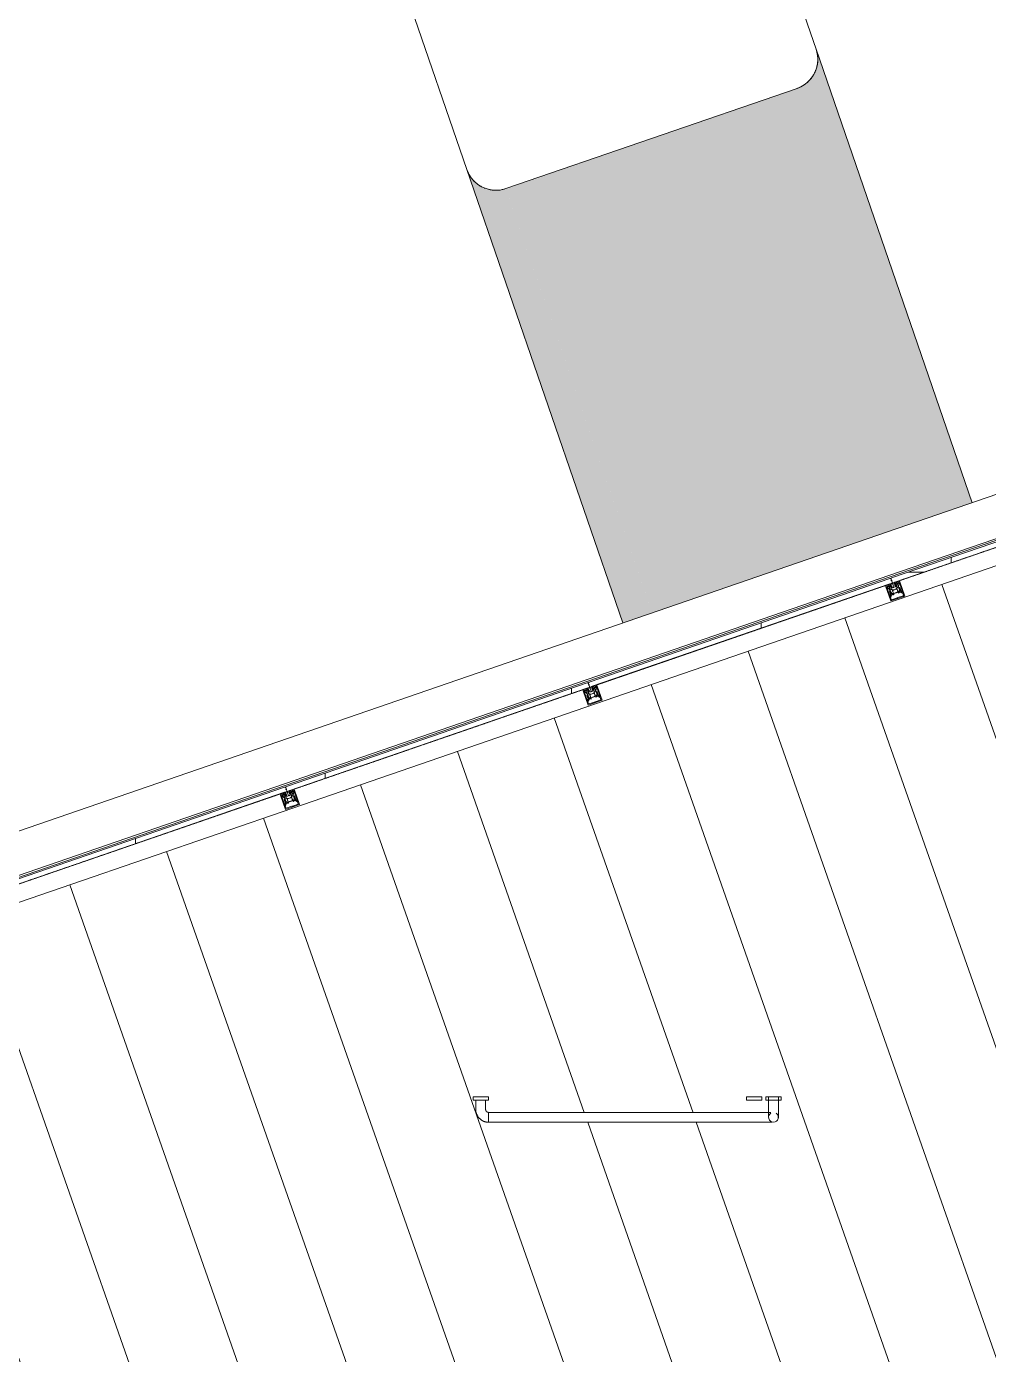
# Model space of a CAD drawing. Header units: millimetres. Extents: x -2479188 to -2300024, y 3874558 to 4053369.
# Drawn here: x -2385178 to -2382052, y 3976978 to 3981292 of the extents above; entities that cross this region are included whole.
import ezdxf

# ---------------------------------------------------------------- set-up
doc = ezdxf.new("R2010")
doc.units = ezdxf.units.MM
doc.linetypes.add('Grid Line', pattern=[21, 12, -3, 3, -3])
doc.linetypes.add('Overhead', pattern=[4, 2.5, -1.5])
for name, color, linetype, lineweight in [('A-DETL-GENF', 92, 'Continuous', 5), ('A-FLOR-OVHD', 1, 'Overhead', 13), ('A-GENM', 13, 'Continuous', 5), ('A-GLAZ-CWMG', 51, 'Continuous', 5), ('A-ROOF-PATT', 132, 'Continuous', 5), ('Q-SPCQ', 91, 'Continuous', 5), ('S-BEAM', 12, 'Continuous', 5), ('S-GRID', 1, 'Continuous', 5)]:
    doc.layers.add(name, color=color, linetype=linetype, lineweight=lineweight)

# ---------------------------------------------------------------- blocks, each defined once
blk = doc.blocks.new('Mechanical - Condensers - Mechanical - Condensers-1249279-GA - Part A 6m')
at = {"layer": 'A-GENM'}
for points in [[(-2382199.7, 3979712.4), (-2382105.2, 3979744.9), (-2382611.3, 3981212.6), (-2382606.9, 3981187.1), (-2382614, 3981150.4), (-2382617, 3981141.5), (-2382631.4, 3981119.7), (-2382651, 3981102.4), (-2382674.3, 3981090.8), (-2382237.6, 3979822.4)], [(-2383145.2, 3979386.8), (-2382199.7, 3979712.4), (-2382674.3, 3981090.8), (-2383619.5, 3980764.1), (-2383161.7, 3979434.8)], [(-2383239.8, 3979354.2), (-2383145.2, 3979386.8), (-2383619.9, 3980765.2), (-2383650.7, 3980759.8), (-2383687.3, 3980766.9), (-2383696.2, 3980769.9), (-2383718, 3980784.3), (-2383735.3, 3980803.8), (-2383747, 3980827.2), (-2383267.5, 3979434.8)]]:
    blk.add_hatch(color=256, dxfattribs=at).paths.add_polyline_path(points)
at = {"layer": 'A-GENM', "lineweight": 13}
for p, q in [((-2382612.3, 3981217.9), (-2382937.9, 3982163.4)), ((-2384072.5, 3981772.7), (-2383747, 3980827.2)), ((-2383619.9, 3980765.2), (-2382674.3, 3981090.8))]:
    blk.add_line(p, q, dxfattribs=at)
at = {"layer": 'A-GENM'}
for p, q in [((-2382105.2, 3979744.9), (-2382612.3, 3981217.9)), ((-2383747, 3980827.2), (-2383239.8, 3979354.2))]:
    blk.add_line(p, q, dxfattribs=at)
at = {"layer": 'A-GENM', "lineweight": 13}
for centre, start, end in [((-2382706.9, 3981185.3), 289, 19), ((-2383652.4, 3980859.8), 199, 289)]:
    blk.add_arc(centre, 100, start, end, dxfattribs=at)
at = {"layer": 'A-GENM'}
for points, knots in [([(-2382607, 3981189.4), (-2382607, 3981190.4), (-2382607.3, 3981195.7), (-2382608.6, 3981205.3), (-2382610.9, 3981213.8), (-2382612.3, 3981217.9)], [0.8146445, 0.8146445, 0.8146445, 0.8146445, 0.8333333, 0.9166667, 1, 1, 1, 1]), ([(-2382610.1, 3981160.4), (-2382609.6, 3981162.3), (-2382608.6, 3981166.4), (-2382607.6, 3981172.7), (-2382607.2, 3981177.3), (-2382607, 3981179.8), (-2382607, 3981180.1)], [0.6283354, 0.6283354, 0.6283354, 0.6283354, 0.6666667, 0.7083333, 0.75, 0.7556979, 0.7556979, 0.7556979, 0.7556979]), ([(-2382621.6, 3981133.2), (-2382621, 3981134), (-2382619.4, 3981136.7), (-2382616.9, 3981141.5), (-2382614.8, 3981146.3), (-2382613.6, 3981149.3), (-2382613.3, 3981150.2)], [0.4397801, 0.4397801, 0.4397801, 0.4397801, 0.4583333, 0.5, 0.5416667, 0.5602199, 0.5602199, 0.5602199, 0.5602199]), ([(-2382641.3, 3981109.8), (-2382641.1, 3981110), (-2382637.6, 3981113.1), (-2382632.9, 3981117.9), (-2382628.8, 3981122.8), (-2382627.6, 3981124.4)], [0.2443021, 0.2443021, 0.2443021, 0.2443021, 0.25, 0.3333333, 0.3716646, 0.3716646, 0.3716646, 0.3716646]), ([(-2383727.9, 3980794.2), (-2383727.7, 3980793.9), (-2383726.1, 3980792.1), (-2383722.9, 3980788.7), (-2383718.2, 3980784.4), (-2383714.9, 3980781.7), (-2383713.4, 3980780.5)], [0.2443021, 0.2443021, 0.2443021, 0.2443021, 0.25, 0.2916667, 0.3333333, 0.3716646, 0.3716646, 0.3716646, 0.3716646]), ([(-2383704.5, 3980774.4), (-2383703.7, 3980773.9), (-2383701, 3980772.3), (-2383696.3, 3980769.8), (-2383691.4, 3980767.6), (-2383688.5, 3980766.5), (-2383687.6, 3980766.1)], [0.4397801, 0.4397801, 0.4397801, 0.4397801, 0.4583333, 0.5, 0.5416667, 0.5602199, 0.5602199, 0.5602199, 0.5602199]), ([(-2383677.4, 3980762.9), (-2383675.4, 3980762.4), (-2383669.2, 3980761), (-2383662.6, 3980760.2), (-2383657.9, 3980759.9), (-2383657.6, 3980759.9)], [0.6283354, 0.6283354, 0.6283354, 0.6283354, 0.6666667, 0.75, 0.7556979, 0.7556979, 0.7556979, 0.7556979]), ([(-2383648.4, 3980759.8), (-2383647.4, 3980759.9), (-2383637.7, 3980760.4), (-2383628.1, 3980762.4), (-2383619.9, 3980765.2)], [0.8146445, 0.8146445, 0.8146445, 0.8146445, 0.8333333, 1, 1, 1, 1])]:
    blk.add_open_spline(points, degree=3, knots=knots, dxfattribs=at)
for points in [[(-2382674.3, 3981090.8), (-2382666.1, 3981093.6), (-2382658.2, 3981097.5), (-2382651, 3981102.4)], [(-2383747, 3980827.2), (-2383745.5, 3980823.1), (-2383742.2, 3980815), (-2383737.8, 3980807.5), (-2383735.3, 3980803.8)]]:
    blk.add_open_spline(points, degree=3, dxfattribs=at)
blk = doc.blocks.new('MulticellPanel_Polycarbonate_Danpal_1040w - Opal-V52-GA - Part A 6m')
at = {"layer": 'A-GENM'}
h = blk.add_hatch(dxfattribs=at)
h.set_pattern_fill('FP_51', color=256, style=0, pattern_type=2)
h.set_pattern_definition([(250.995, (-956033.64, 4538387.35), (756.39213, -260.52053), []), (340.995, (-956033.64, 4538387.35), (260.52053, 756.39213), [])])
h.paths.add_polyline_path([(515, 6.4), (513, 1.3), (518.8, 3.2)])
h.paths.add_polyline_path([(520, 13.5), (515, 10.9), (515, 6.4), (520, 4.4)])
h.paths.add_polyline_path([(520, 2.1), (513, 1.3), (520, -7)])
h.paths.add_polyline_path([(511.1, 0), (-511.1, 0), (-518.8, -8.2), (-517, -16), (517, -16), (518.8, -8.2)])
h.paths.add_polyline_path([(-515, 6.4), (-518.8, 3.2), (-513, 1.3)])
h.paths.add_polyline_path([(-520, 13.5), (-520, 4.4), (-515, 6.4), (-515, 10.9)])
h.paths.add_polyline_path([(-513, 1.3), (-520, 2.1), (-520, -7)])
for p, q in [((-520, 13.5), (-520, 4.4)), ((-520, 2.1), (-520, -7)), ((-515.7, 15), (-518.5, 15)), ((-512.5, 6), (-515, 10.9)), ((-515, 10.9), (-512.5, 10.5)), ((-513, 1.3), (-515, 6.4)), ((-515, 6.4), (-512.5, 6)), ((-512.5, 10.5), (-514.4, 14.2)), ((511.1, 0), (-511.1, 0)), ((514.4, 14.2), (512.5, 10.5)), ((512.5, 10.5), (515, 10.9)), ((515, 10.9), (512.5, 6)), ((512.5, 6), (515, 6.4)), ((515, 6.4), (513, 1.3)), ((518.5, 15), (515.7, 15)), ((520, 4.4), (520, 13.5)), ((520, -7), (520, 2.1)), ((-520, -9.4), (-520, -13)), ((-517, -16), (517, -16)), ((520, -13), (520, -9.4))]:
    blk.add_line(p, q, dxfattribs=at)
for centre, radius, start, end in [((-518.5, 13.5), 1.5, 90, 180), ((-520, 3.2), 1.2, 270.0002, 89.9998), ((-515.7, 13.5), 1.5, 26.8391, 90), ((-511.1, 2), 2, 201.2136, 270), ((511.1, 2), 2, 270, 338.7864), ((515.7, 13.5), 1.5, 90, 153.1609), ((518.5, 13.5), 1.5, 360, 90), ((520, 3.2), 1.2, 90.0002, 269.9998), ((-520, -8.2), 1.2, 270.0002, 89.9998), ((-517, -13), 3, 180, 270), ((517, -13), 3, 270, 360), ((520, -8.2), 1.2, 90.0002, 269.9998)]:
    blk.add_arc(centre, radius, start, end, dxfattribs=at)
blk = doc.blocks.new('MulticellPanel_Polycarbonate_Danpal_1040w - Opal-V53-GA - Part A 6m')
at = {"layer": 'A-GENM'}
h = blk.add_hatch(dxfattribs=at)
h.set_pattern_fill('FP_52', color=256, style=0, pattern_type=2)
h.set_pattern_definition([(250.995, (-957073.64, 4538387.35), (756.39213, -260.52053), []), (340.995, (-957073.64, 4538387.35), (260.52053, 756.39213), [])])
h.paths.add_polyline_path([(515, 6.4), (513, 1.3), (518.8, 3.2)])
h.paths.add_polyline_path([(520, 13.5), (515, 10.9), (515, 6.4), (520, 4.4)])
h.paths.add_polyline_path([(520, 2.1), (513, 1.3), (520, -7)])
h.paths.add_polyline_path([(511.1, 0), (-511.1, 0), (-518.8, -8.2), (-517, -16), (517, -16), (518.8, -8.2)])
h.paths.add_polyline_path([(-515, 6.4), (-518.8, 3.2), (-513, 1.3)])
h.paths.add_polyline_path([(-520, 13.5), (-520, 4.4), (-515, 6.4), (-515, 10.9)])
h.paths.add_polyline_path([(-513, 1.3), (-520, 2.1), (-520, -7)])
for p, q in [((-520, 13.5), (-520, 4.4)), ((-520, 2.1), (-520, -7)), ((-515.7, 15), (-518.5, 15)), ((-512.5, 6), (-515, 10.9)), ((-515, 10.9), (-512.5, 10.5)), ((-513, 1.3), (-515, 6.4)), ((-515, 6.4), (-512.5, 6)), ((-512.5, 10.5), (-514.4, 14.2)), ((511.1, 0), (-511.1, 0)), ((514.4, 14.2), (512.5, 10.5)), ((512.5, 10.5), (515, 10.9)), ((515, 10.9), (512.5, 6)), ((512.5, 6), (515, 6.4)), ((515, 6.4), (513, 1.3)), ((518.5, 15), (515.7, 15)), ((520, 4.4), (520, 13.5)), ((520, -7), (520, 2.1)), ((-520, -9.4), (-520, -13)), ((-517, -16), (517, -16)), ((520, -13), (520, -9.4))]:
    blk.add_line(p, q, dxfattribs=at)
for centre, radius, start, end in [((-518.5, 13.5), 1.5, 90, 180), ((-520, 3.2), 1.2, 270.0002, 89.9998), ((-515.7, 13.5), 1.5, 26.8391, 90), ((-511.1, 2), 2, 201.2136, 270), ((511.1, 2), 2, 270, 338.7864), ((515.7, 13.5), 1.5, 90, 153.1609), ((518.5, 13.5), 1.5, 360, 90), ((520, 3.2), 1.2, 90.0002, 269.9998), ((-520, -8.2), 1.2, 270.0002, 89.9998), ((-517, -13), 3, 180, 270), ((517, -13), 3, 270, 360), ((520, -8.2), 1.2, 90.0002, 269.9998)]:
    blk.add_arc(centre, radius, start, end, dxfattribs=at)
blk = doc.blocks.new('MulticellPanel_Polycarbonate_Danpal_1040w - Premium Purple-V54-GA - Part A 6m')
at = {"layer": 'A-GENM'}
h = blk.add_hatch(dxfattribs=at)
h.set_pattern_fill('FP_53', color=256, style=0, pattern_type=2)
h.set_pattern_definition([(250.995, (-958113.64, 4538387.35), (756.39213, -260.52053), []), (340.995, (-958113.64, 4538387.35), (260.52053, 756.39213), [])])
h.paths.add_polyline_path([(515, 6.4), (513, 1.3), (518.8, 3.2)])
h.paths.add_polyline_path([(520, 13.5), (515, 10.9), (515, 6.4), (520, 4.4)])
h.paths.add_polyline_path([(520, 2.1), (513, 1.3), (520, -7)])
h.paths.add_polyline_path([(511.1, 0), (-511.1, 0), (-518.8, -8.2), (-517, -16), (517, -16), (518.8, -8.2)])
h.paths.add_polyline_path([(-515, 6.4), (-518.8, 3.2), (-513, 1.3)])
h.paths.add_polyline_path([(-520, 13.5), (-520, 4.4), (-515, 6.4), (-515, 10.9)])
h.paths.add_polyline_path([(-513, 1.3), (-520, 2.1), (-520, -7)])
for p, q in [((-520, 13.5), (-520, 4.4)), ((-520, 2.1), (-520, -7)), ((-515.7, 15), (-518.5, 15)), ((-512.5, 6), (-515, 10.9)), ((-515, 10.9), (-512.5, 10.5)), ((-513, 1.3), (-515, 6.4)), ((-515, 6.4), (-512.5, 6)), ((-512.5, 10.5), (-514.4, 14.2)), ((511.1, 0), (-511.1, 0)), ((514.4, 14.2), (512.5, 10.5)), ((512.5, 10.5), (515, 10.9)), ((515, 10.9), (512.5, 6)), ((512.5, 6), (515, 6.4)), ((515, 6.4), (513, 1.3)), ((518.5, 15), (515.7, 15)), ((520, 4.4), (520, 13.5)), ((520, -7), (520, 2.1)), ((-520, -9.4), (-520, -13)), ((-517, -16), (517, -16)), ((520, -13), (520, -9.4))]:
    blk.add_line(p, q, dxfattribs=at)
for centre, radius, start, end in [((-518.5, 13.5), 1.5, 90, 180), ((-520, 3.2), 1.2, 270.0002, 89.9998), ((-515.7, 13.5), 1.5, 26.8391, 90), ((-511.1, 2), 2, 201.2136, 270), ((511.1, 2), 2, 270, 338.7864), ((515.7, 13.5), 1.5, 90, 153.1609), ((518.5, 13.5), 1.5, 360, 90), ((520, 3.2), 1.2, 90.0002, 269.9998), ((-520, -8.2), 1.2, 270.0002, 89.9998), ((-517, -13), 3, 180, 270), ((517, -13), 3, 270, 360), ((520, -8.2), 1.2, 90.0002, 269.9998)]:
    blk.add_arc(centre, radius, start, end, dxfattribs=at)
blk = doc.blocks.new('MulticellPanel_Polycarbonate_Danpal_1040w - Premium Purple-V55-GA - Part A 6m')
at = {"layer": 'A-GENM'}
h = blk.add_hatch(dxfattribs=at)
h.set_pattern_fill('FP_54', color=256, style=0, pattern_type=2)
h.set_pattern_definition([(250.995, (-959153.64, 4538387.35), (756.39213, -260.52053), []), (340.995, (-959153.64, 4538387.35), (260.52053, 756.39213), [])])
h.paths.add_polyline_path([(515, 6.4), (513, 1.3), (518.8, 3.2)])
h.paths.add_polyline_path([(520, 13.5), (515, 10.9), (515, 6.4), (520, 4.4)])
h.paths.add_polyline_path([(520, 2.1), (513, 1.3), (520, -7)])
h.paths.add_polyline_path([(511.1, 0), (-511.1, 0), (-518.8, -8.2), (-517, -16), (517, -16), (518.8, -8.2)])
h.paths.add_polyline_path([(-515, 6.4), (-518.8, 3.2), (-513, 1.3)])
h.paths.add_polyline_path([(-520, 13.5), (-520, 4.4), (-515, 6.4), (-515, 10.9)])
h.paths.add_polyline_path([(-513, 1.3), (-520, 2.1), (-520, -7)])
for p, q in [((-520, 13.5), (-520, 4.4)), ((-520, 2.1), (-520, -7)), ((-515.7, 15), (-518.5, 15)), ((-512.5, 6), (-515, 10.9)), ((-515, 10.9), (-512.5, 10.5)), ((-513, 1.3), (-515, 6.4)), ((-515, 6.4), (-512.5, 6)), ((-512.5, 10.5), (-514.4, 14.2)), ((511.1, 0), (-511.1, 0)), ((514.4, 14.2), (512.5, 10.5)), ((512.5, 10.5), (515, 10.9)), ((515, 10.9), (512.5, 6)), ((512.5, 6), (515, 6.4)), ((515, 6.4), (513, 1.3)), ((518.5, 15), (515.7, 15)), ((520, 4.4), (520, 13.5)), ((520, -7), (520, 2.1)), ((-520, -9.4), (-520, -13)), ((-517, -16), (517, -16)), ((520, -13), (520, -9.4))]:
    blk.add_line(p, q, dxfattribs=at)
for centre, radius, start, end in [((-518.5, 13.5), 1.5, 90, 180), ((-520, 3.2), 1.2, 270.0002, 89.9998), ((-515.7, 13.5), 1.5, 26.8391, 90), ((-511.1, 2), 2, 201.2136, 270), ((511.1, 2), 2, 270, 338.7864), ((515.7, 13.5), 1.5, 90, 153.1609), ((518.5, 13.5), 1.5, 360, 90), ((520, 3.2), 1.2, 90.0002, 269.9998), ((-520, -8.2), 1.2, 270.0002, 89.9998), ((-517, -13), 3, 180, 270), ((517, -13), 3, 270, 360), ((520, -8.2), 1.2, 90.0002, 269.9998)]:
    blk.add_arc(centre, radius, start, end, dxfattribs=at)
blk = doc.blocks.new('Rectangular Mullion - Frame_Framed Facade_Danpal_DPANMF BT1-V16-GA - Part A 6m')
at = {"layer": 'A-GLAZ-CWMG'}
for p, q in [((-2345007.3, 3992379.1), (-2344024, 3992717.8)), ((-2345005.4, 3992373.5), (-2344022.1, 3992712.2)), ((-2344992.6, 3992355.7), (-2344021.3, 3992690.3)), ((-2344980.2, 3992300.2), (-2343996.9, 3992638.9))]:
    blk.add_line(p, q, dxfattribs=at)
blk = doc.blocks.new('Rectangular Mullion - DPAEC50-V17-GA - Part A 6m')
at = {"layer": 'A-DETL-GENF'}
for p, q in [((24.3, 53.5), (-24.3, 53.5)), ((-24.3, 53.5), (-24.3, 4.5)), ((-21.3, 42.6), (-21.3, 49.5)), ((-20.1, 50.7), (-1.2, 50.7)), ((-1.2, 50.7), (0, 51.9)), ((0, 51.9), (1.2, 50.7)), ((1.2, 50.7), (20.1, 50.7)), ((21.3, 49.5), (21.3, 42.6)), ((24.3, 4.5), (24.3, 53.5)), ((-23.3, 3.5), (-18.2, 3.5)), ((-21.8, 7.3), (-21.8, 34.3)), ((-20.8, 35.3), (-18.1, 35.3)), ((-16.8, 6.7), (-20.7, 6.3)), ((-15, 18), (-20.3, 8.8)), ((-20.3, 8.8), (-20.3, 7.3)), ((-20.3, 7.3), (-14.1, 7.3)), ((-20.1, 41), (-19.6, 42.6)), ((-19.7, 8.7), (-14.9, 16.9)), ((-19.7, 7.9), (-19.7, 8.7)), ((-14.2, 7.9), (-19.7, 7.9)), ((-17, 40), (-18.6, 39.5)), ((-18.1, 35.3), (-17.6, 21.6)), ((-9.6, 36.9), (-17.6, 36.9)), ((-16.3, 22.3), (-16.8, 35.3)), ((-16.8, 35.3), (-9, 35.3)), ((-9.3, 19.8), (-14.2, 19.8)), ((-14.2, 19.2), (-9.6, 19.2)), ((-8.9, 9.2), (-13.4, 8.1)), ((-13.3, 7.4), (-7.3, 8.9)), ((-8.5, 1.7), (-12.4, 1.4)), ((-12.2, 0.8), (-8.6, 1.1)), ((-7.3, 8.9), (-9.2, 4.5)), ((-8, 37.5), (-9.1, 37.5)), ((9.1, 34.3), (-9.1, 34.3)), ((-9.1, 33.5), (-7.9, 33.5)), ((-8.7, 4), (-6.9, 4.4)), ((-6.9, 4.4), (-8.5, 1.7)), ((-8.3, 4.8), (-6.1, 9.9)), ((-6.1, 9.9), (-8.3, 9.4)), ((-5.8, 5.4), (-8.3, 4.8)), ((-8, 36.3), (-8, 37.5)), ((-7.9, 33.5), (-7.9, 21.5)), ((-7.8, 1.7), (-5.8, 5.4)), ((-7.3, 22), (-7.3, 33.5)), ((-7.3, 33.5), (7.3, 33.5)), ((3.5, 23.2), (-3.5, 23.2)), ((-3.5, 22.6), (3.5, 22.6)), ((8.3, 4.8), (5.8, 5.4)), ((5.8, 5.4), (7.8, 1.7)), ((8.3, 9.4), (6.1, 9.9)), ((6.1, 9.9), (8.3, 4.8)), ((8.5, 1.7), (6.9, 4.4)), ((6.9, 4.4), (8.7, 4)), ((7.3, 33.5), (7.3, 22)), ((9.2, 4.5), (7.3, 8.9)), ((7.3, 8.9), (13.3, 7.4)), ((7.9, 21.5), (7.9, 33.5)), ((7.9, 33.5), (9.1, 33.5)), ((9.1, 37.5), (8, 37.5)), ((8, 37.5), (8, 36.3)), ((12.4, 1.4), (8.5, 1.7)), ((8.6, 1.1), (12.2, 0.8)), ((13.4, 8.1), (8.9, 9.2)), ((9, 35.3), (16.8, 35.3)), ((14.2, 19.8), (9.3, 19.8)), ((17.6, 36.9), (9.6, 36.9)), ((9.6, 19.2), (14.2, 19.2)), ((14.1, 7.3), (20.3, 7.3)), ((19.7, 7.9), (14.2, 7.9)), ((14.9, 16.9), (19.7, 8.7)), ((20.3, 8.8), (15, 18)), ((16.8, 35.3), (16.3, 22.3)), ((20.7, 6.3), (16.8, 6.7)), ((18.6, 39.5), (17, 40)), ((17.6, 21.6), (18.1, 35.3)), ((18.1, 35.3), (20.8, 35.3)), ((18.2, 3.5), (23.3, 3.5)), ((19.6, 42.6), (20.1, 41)), ((19.7, 8.7), (19.7, 7.9)), ((20.3, 7.3), (20.3, 8.8)), ((21.8, 34.3), (21.8, 7.3))]:
    blk.add_line(p, q, dxfattribs=at)
for centre, radius, start, end in [((-20.1, 49.5), 1.2, 90, 180), ((20.1, 49.5), 1.2, 360, 90), ((-23.3, 4.5), 1, 180, 270), ((-20.6, 39), 2.1, 75, 15), ((-20.8, 34.3), 1, 90, 180), ((-20.8, 7.3), 1, 180, 275), ((-20.6, 39), 3.7, 75, 100.9055), ((-20.6, 39), 3.7, 325.4192, 15), ((-9.1, 28.3), 6, 90, 178.5709), ((137.1, 24.7), 152.2, 178.5709, 182.4896), ((137.1, 24.7), 152.2, 182.9076, 186.319), ((-9.1, 28.3), 5.2, 90, 178.5709), ((137.1, 24.7), 151.4, 178.5709, 181.8369), ((137.1, 24.7), 151.4, 182.064, 186.2791), ((137.1, 25.2), 152.2, 186.7358, 188.8939), ((137.1, 25.2), 151.4, 186.7315, 189.0318), ((-12.3, 1.8), 0.975, 188.8939, 275.24), ((-3.5, 16.6), 6.58, 156.7371, 181.8449), ((16.4, 17.2), 26.5, 181.8449, 197.5886), ((-9.8, 37.6), 0.706, 289.0493, 354.5477), ((-3.5, 16.6), 5.98, 90, 181.8449), ((16.4, 17.2), 25.9, 181.8449, 197.6717), ((-3.5, 16.6), 6.58, 131.8412, 150.9148), ((-8.8, 4.4), 0.4, 157.1611, 284), ((-9, 36.3), 1, 270, 360), ((-8.7, 2.1), 0.963, 275.24, 334.4387), ((-3.5, 16.6), 6.58, 90, 125.1634), ((3.5, 16.6), 6.58, 54.8366, 90), ((3.5, 16.6), 5.98, 358.1551, 90), ((8.7, 2.1), 0.963, 205.5613, 264.76), ((3.5, 16.6), 6.58, 29.0852, 48.1588), ((9, 36.3), 1, 180, 270), ((-16.4, 17.2), 25.9, 342.3283, 358.1551), ((8.8, 4.4), 0.4, 256, 22.8389), ((-16.4, 17.2), 26.5, 342.4114, 358.1551), ((9.8, 37.6), 0.706, 185.4523, 250.9507), ((9.1, 28.3), 6, 1.4287, 89.9792), ((9.1, 28.3), 5.2, 1.4291, 90), ((3.5, 16.6), 6.58, 358.1551, 23.2629), ((12.3, 1.8), 0.975, 264.76, 351.1061), ((-137.1, 25.2), 151.4, 350.9682, 353.2685), ((-137.1, 25.2), 152.2, 351.1061, 353.2642), ((-137.1, 24.7), 151.4, 353.7209, 357.936), ((-137.1, 24.7), 151.4, 358.1631, 1.4291), ((-137.1, 24.7), 152.2, 353.681, 357.0924), ((-137.1, 24.7), 152.2, 357.5109, 1.4287), ((20.6, 39), 3.7, 165, 214.5808), ((20.6, 39), 2.1, 165, 105), ((20.6, 39), 3.7, 79.0945, 105), ((20.8, 7.3), 1, 265, 360), ((20.8, 34.3), 1, 360, 90), ((23.3, 4.5), 1, 270, 360)]:
    blk.add_arc(centre, radius, start, end, dxfattribs=at)
for points, knots in [([(-18.2, 3.5), (-18.1, 3.5), (-17.9, 3.5), (-17.6, 3.7), (-17.5, 3.8), (-17.3, 4), (-17.2, 4.2), (-17, 4.4), (-16.9, 4.6), (-16.8, 4.8), (-16.7, 5.1), (-16.6, 5.4), (-16.5, 5.6), (-16.5, 5.8), (-16.5, 6), (-16.5, 6.2), (-16.5, 6.4), (-16.5, 6.6), (-16.6, 6.7), (-16.8, 6.7), (-16.8, 6.7)], [0, 0, 0, 0, 0.083333, 0.166667, 0.208333, 0.25, 0.333333, 0.375, 0.416667, 0.458333, 0.5, 0.583333, 0.666667, 0.729167, 0.791667, 0.84375, 0.885417, 0.927083, 0.96875, 1, 1, 1, 1]), ([(-17.6, 21.6), (-17.6, 21.5), (-17.6, 21.4), (-17.4, 21.3), (-17.1, 21.3), (-16.8, 21.5), (-16.6, 21.7), (-16.4, 21.9), (-16.4, 22.1), (-16.4, 22.3), (-16.3, 22.3)], [0, 0, 0, 0, 0.125, 0.25, 0.5, 0.625, 0.75, 0.875, 0.9375, 1, 1, 1, 1]), ([(16.3, 22.3), (16.4, 22.3), (16.4, 22.1), (16.4, 22), (16.5, 21.8), (16.7, 21.5), (17.1, 21.2), (17.6, 21.3), (17.6, 21.6)], [0, 0, 0, 0, 0.0625, 0.125, 0.1875, 0.3125, 0.4375, 1, 1, 1, 1]), ([(16.8, 6.7), (16.8, 6.7), (16.6, 6.7), (16.5, 6.6), (16.5, 6.4), (16.5, 6.2), (16.5, 6), (16.5, 5.8), (16.5, 5.6), (16.6, 5.3), (16.9, 4.6), (17.5, 3.7), (17.8, 3.5), (18.2, 3.5)], [0, 0, 0, 0, 0.03125, 0.072917, 0.114583, 0.15625, 0.208333, 0.270833, 0.333333, 0.416667, 0.583333, 0.75, 1, 1, 1, 1])]:
    blk.add_open_spline(points, degree=3, knots=knots, dxfattribs=at)
blk = doc.blocks.new('Rectangular Mullion - Mullion_FramedFacade_Danpal_DPAEC50-V18-GA - Part A 6m')
at = {"layer": 'A-GLAZ-CWMG'}
for p, q in [((-23.3, -3.5), (-18.2, -3.5)), ((-21.8, -8.8), (-20.3, -8.8)), ((-16.8, -6.7), (-20.7, -6.3)), ((-20.3, -8.8), (-20.3, -7.3)), ((-20.3, -7.3), (-14.1, -7.3)), ((-12.2, -0.8), (-8.6, -1.1)), ((-5.8, -5.4), (-8.3, -4.8)), ((-8.3, -4.8), (-6.1, -9.9)), ((-6.1, -9.9), (-8.3, -9.4)), ((-7.8, -1.7), (-5.8, -5.4)), ((-3.5, -22.6), (3.5, -22.6)), ((5.8, -5.4), (7.8, -1.7)), ((8.3, -4.8), (5.8, -5.4)), ((6.1, -9.9), (8.3, -4.8)), ((8.3, -9.4), (6.1, -9.9)), ((8.6, -1.1), (12.2, -0.8)), ((14.1, -7.3), (20.3, -7.3)), ((20.7, -6.3), (16.8, -6.7)), ((18.2, -3.5), (23.3, -3.5)), ((20.3, -7.3), (20.3, -8.8)), ((20.3, -8.8), (21.8, -8.8))]:
    blk.add_line(p, q, dxfattribs=at)
for centre, radius, start, end in [((-23.3, -4.5), 1, 90, 180), ((-20.8, -7.3), 1, 85, 180), ((137.1, -25.2), 152.2, 171.1061, 173.2642), ((-12.3, -1.8), 0.975, 84.76, 171.1061), ((16.4, -17.2), 25.9, 162.3283, 178.1551), ((-3.5, -16.6), 5.98, 178.1551, 270), ((-8.7, -2.1), 0.963, 25.5613, 84.76), ((3.5, -16.6), 5.98, 270, 1.8449), ((8.7, -2.1), 0.963, 95.24, 154.4387), ((-16.4, -17.2), 25.9, 1.8449, 17.6717), ((12.3, -1.8), 0.975, 8.8939, 95.24), ((-137.1, -25.2), 152.2, 6.7358, 8.8939), ((20.8, -7.3), 1, 47.5, 95), ((23.3, -4.5), 1, 0, 90)]:
    blk.add_arc(centre, radius, start, end, dxfattribs=at)
for points, knots in [([(-18.2, -3.5), (-18.1, -3.5), (-17.9, -3.5), (-17.6, -3.7), (-17.5, -3.8), (-17.3, -4), (-17.2, -4.2), (-17, -4.4), (-16.9, -4.6), (-16.8, -4.8), (-16.7, -5.1), (-16.6, -5.4), (-16.5, -5.6), (-16.5, -5.8), (-16.5, -6), (-16.5, -6.2), (-16.5, -6.4), (-16.5, -6.6), (-16.6, -6.7), (-16.8, -6.7), (-16.8, -6.7)], [0, 0, 0, 0, 0.083333, 0.166667, 0.208333, 0.25, 0.333333, 0.375, 0.416667, 0.458333, 0.5, 0.583333, 0.666667, 0.729167, 0.791667, 0.84375, 0.885417, 0.927083, 0.96875, 1, 1, 1, 1]), ([(16.8, -6.7), (16.8, -6.7), (16.6, -6.7), (16.5, -6.6), (16.5, -6.4), (16.5, -6.2), (16.5, -6), (16.5, -5.8), (16.5, -5.6), (16.6, -5.3), (16.9, -4.6), (17.5, -3.7), (17.8, -3.5), (18.2, -3.5)], [0, 0, 0, 0, 0.03125, 0.072917, 0.114583, 0.15625, 0.208333, 0.270833, 0.333333, 0.416667, 0.583333, 0.75, 1, 1, 1, 1])]:
    blk.add_open_spline(points, degree=3, knots=knots, dxfattribs=at)
blk = doc.blocks.new('A_SPECIALTY_GRABRAIL_PWD 90DEG - PWD-90DEG-DISCONTINUOUS BACKRAIL-1272208-GA - Part A 6m')
at = {"layer": 'Q-SPCQ'}
for p, q in [((-10, 133), (-41, 133)), ((-10, 133), (-41, 133)), ((0, 142), (-10, 142)), ((-10, 142), (-10, 92)), ((-10, 142), (-10, 141.1)), ((0, 141.1), (0, 142)), ((0, 92), (0, 142)), ((-82, 92), (-82, -759)), ((-82, 92), (-50, 92)), ((-50, 92), (-82, 92)), ((-82, 92), (-50, 92)), ((-50, -759), (-50, 92)), ((-41, 101), (-10, 101)), ((-41, 101), (-10, 101)), ((-10, 92.9), (-10, 92)), ((-10, 92), (0, 92)), ((0, 92), (0, 92.9)), ((0, -746), (-10, -746)), ((-10, -746), (-10, -796)), ((-10, -746), (-10, -746.9)), ((0, -746.9), (0, -746)), ((0, -796), (0, -746)), ((0, -818), (-41, -818)), ((-10, -795.1), (-10, -796)), ((-10, -796), (0, -796)), ((0, -809), (-10, -809)), ((-10, -809), (-10, -859)), ((-10, -809), (-10, -809.9)), ((0, -796), (0, -795.1)), ((0, -809.9), (0, -809)), ((0, -859), (0, -809)), ((-41, -850), (0, -850)), ((-10, -858.1), (-10, -859)), ((-10, -859), (0, -859)), ((0, -859), (0, -858.1))]:
    blk.add_line(p, q, dxfattribs=at)
at = {"layer": 'Q-SPCQ', "flags": 128}
for points in [[(-41, 133), (-42.6, 133), (-44.3, 132.9), (-45.9, 132.7), (-47.5, 132.5), (-49.1, 132.2), (-50.7, 131.8), (-52.3, 131.4), (-53.9, 130.9), (-55.4, 130.4), (-57, 129.8), (-58.5, 129.1), (-59.9, 128.4), (-61.4, 127.6), (-62.8, 126.7), (-64.2, 125.8), (-65.5, 124.9), (-66.8, 123.9), (-68, 122.8), (-69.2, 121.7), (-70.4, 120.6), (-71.5, 119.4), (-72.6, 118.1), (-73.6, 116.8), (-74.6, 115.5), (-75.5, 114.2), (-76.4, 112.8), (-77.2, 111.3), (-77.9, 109.9), (-78.6, 108.4), (-79.2, 106.9), (-79.8, 105.3), (-80.3, 103.8), (-80.7, 102.2), (-81.1, 100.6), (-81.4, 99), (-81.6, 97.3), (-81.8, 95.7), (-81.9, 94.1), (-82, 92.4), (-82, 92)], [(-41, 133), (-42.6, 133), (-44.3, 132.9), (-45.9, 132.7), (-47.5, 132.5), (-49.1, 132.2), (-50.7, 131.8), (-52.3, 131.4), (-53.9, 130.9), (-55.4, 130.4), (-57, 129.8), (-58.5, 129.1), (-59.9, 128.4), (-61.4, 127.6), (-62.8, 126.7), (-64.2, 125.8), (-65.5, 124.9), (-66.8, 123.9), (-68, 122.8), (-69.2, 121.7), (-70.4, 120.6), (-71.5, 119.4), (-72.6, 118.1), (-73.6, 116.8), (-74.6, 115.5), (-75.5, 114.2), (-76.4, 112.8), (-77.2, 111.3), (-77.9, 109.9), (-78.6, 108.4), (-79.2, 106.9), (-79.8, 105.3), (-80.3, 103.8), (-80.7, 102.2), (-81.1, 100.6), (-81.4, 99), (-81.6, 97.3), (-81.8, 95.7), (-81.9, 94.1), (-82, 92.4), (-82, 92)], [(-50, 92), (-50, 92.4), (-50, 92.7), (-49.9, 93.1), (-49.9, 93.4), (-49.8, 93.8), (-49.7, 94.1), (-49.6, 94.5), (-49.5, 94.8), (-49.4, 95.2), (-49.3, 95.5), (-49.1, 95.8), (-49, 96.2), (-48.8, 96.5), (-48.6, 96.8), (-48.4, 97.1), (-48.2, 97.4), (-48, 97.7), (-47.8, 97.9), (-47.5, 98.2), (-47.3, 98.5), (-47, 98.7), (-46.7, 98.9), (-46.5, 99.2), (-46.2, 99.4), (-45.9, 99.6), (-45.6, 99.8), (-45.2, 99.9), (-44.9, 100.1), (-44.6, 100.3), (-44.3, 100.4), (-43.9, 100.5), (-43.6, 100.6), (-43.2, 100.7), (-42.9, 100.8), (-42.5, 100.9), (-42.2, 100.9), (-41.8, 101), (-41.5, 101), (-41.1, 101), (-41, 101)], [(-50, 92), (-50, 92.4), (-50, 92.7), (-49.9, 93.1), (-49.9, 93.4), (-49.8, 93.8), (-49.7, 94.1), (-49.6, 94.5), (-49.5, 94.8), (-49.4, 95.2), (-49.3, 95.5), (-49.1, 95.8), (-49, 96.2), (-48.8, 96.5), (-48.6, 96.8), (-48.4, 97.1), (-48.2, 97.4), (-48, 97.7), (-47.8, 97.9), (-47.5, 98.2), (-47.3, 98.5), (-47, 98.7), (-46.7, 98.9), (-46.5, 99.2), (-46.2, 99.4), (-45.9, 99.6), (-45.6, 99.8), (-45.2, 99.9), (-44.9, 100.1), (-44.6, 100.3), (-44.3, 100.4), (-43.9, 100.5), (-43.6, 100.6), (-43.2, 100.7), (-42.9, 100.8), (-42.5, 100.9), (-42.2, 100.9), (-41.8, 101), (-41.5, 101), (-41.1, 101), (-41, 101)], [(-82, -830.2), (-82, -829.2), (-82, -828.1), (-82, -826.9), (-82, -825.5), (-82, -824.1), (-82, -822.5), (-82, -820.9), (-82, -819.2), (-82, -817.3), (-82, -815.4), (-82, -813.4), (-82, -811.3), (-82, -809.1), (-82, -806.8), (-82, -804.4), (-82, -802), (-82, -799.5), (-82, -797), (-82, -794.3), (-82, -791.7), (-82, -789), (-82, -786.2), (-82, -783.4), (-82, -780.5), (-82, -777.6), (-82, -774.7), (-82, -771.7), (-82, -768.8), (-82, -765.8), (-82, -762.8), (-82, -759.8), (-82, -759)], [(-50, -759), (-50, -762), (-50, -765), (-50, -768), (-50, -770.9), (-50, -773.9), (-50, -776.8), (-50, -779.7), (-50, -782.6), (-50, -785.4), (-50, -788.2), (-50, -790.9), (-50, -793.6), (-50, -796.3), (-50, -798.8), (-50, -801.3), (-50, -803.8), (-50, -806.2), (-50, -808.5), (-50, -810.7), (-50, -812.8), (-50, -814.8), (-50, -816.8), (-50, -818.7), (-50, -820.4), (-50, -822.1), (-50, -823.7), (-50, -825.1)], [(-41, -818), (-42, -818), (-43, -818), (-44, -818), (-45, -818), (-46, -818), (-46.9, -818), (-47.9, -818), (-48.9, -818), (-49.8, -818), (-50.7, -818), (-51.6, -818), (-52.5, -818), (-53.4, -818), (-54.3, -818), (-55.1, -818), (-55.9, -818), (-56.7, -818), (-57.5, -818), (-58.2, -818), (-58.9, -818), (-59.6, -818), (-60.3, -818), (-60.9, -818), (-61.5, -818), (-62, -818), (-62.6, -818), (-63, -818), (-63.5, -818), (-63.9, -818), (-64.3, -818), (-64.6, -818), (-65, -818), (-65.2, -818), (-65.4, -818), (-65.6, -818), (-65.8, -818), (-65.9, -818), (-66, -818), (-66, -818)], [(-62, -849.5), (-62.7, -849.6), (-63.3, -849.8), (-63.9, -849.9), (-64.5, -849.9), (-65.2, -850), (-65.8, -850), (-66.5, -850), (-67.1, -850), (-67.7, -849.9), (-68.4, -849.8), (-69, -849.7), (-69.6, -849.6)], [(-66, -850), (-66, -850), (-65.9, -850), (-65.8, -850), (-65.7, -850), (-65.5, -850), (-65.3, -850), (-65, -850), (-64.7, -850), (-64.4, -850), (-64, -850), (-63.6, -850), (-63.2, -850), (-62.7, -850), (-62.2, -850), (-61.6, -850), (-61.1, -850), (-60.4, -850), (-59.8, -850), (-59.1, -850), (-58.4, -850), (-57.7, -850), (-56.9, -850), (-56.1, -850), (-55.3, -850), (-54.5, -850), (-53.7, -850), (-52.8, -850), (-51.9, -850), (-51, -850), (-50.1, -850), (-49.1, -850), (-48.2, -850), (-47.2, -850), (-46.2, -850), (-45.2, -850), (-44.3, -850), (-43.3, -850), (-42.3, -850), (-41.3, -850), (-41, -850)], [(-52.8, -843), (-53.2, -843.6), (-53.6, -844.1), (-54, -844.6)]]:
    blk.add_lwpolyline(points, dxfattribs=at)
at = {"layer": 'Q-SPCQ'}
for start, end in [(30.5223, 180), (30.5223, 180), (180, 327.5279), (180, 327.5279)]:
    blk.add_arc((-66, -834), 16, start, end, dxfattribs=at)
blk = doc.blocks.new('Structural Framing 61 - Structural Framing 1-2879215-GA - Part A 6m')
at = {"layer": 'S-BEAM'}
blk.add_line((-2388295, 3977613.5), (-2379015.1, 3980808.9), dxfattribs=at)

msp = doc.modelspace()

# ---------------------------------------------------------------- hatches: boundary and pattern name
at = {"layer": 'A-ROOF-PATT'}
h = msp.add_hatch(dxfattribs=at)
h.set_pattern_fill('FP_1', color=256, style=0, pattern_type=2)
h.set_pattern_definition([(109.367, (-4018.33, 11431.97), (-314.1568, -110.428734), [])])
h.paths.add_polyline_path([(-2379210.5, 3972669.7), (-2379200.7, 3972672.3), (-2379210.5, 3972757), (-2379210.5, 3972672.3)])
h.paths.add_polyline_path([(-2395153, 3967433.9), (-2339817, 3967433.9), (-2339817, 3977217.7), (-2344520.5, 3976673.7), (-2344516, 3976624.7), (-2344563.3, 3976619.1), (-2344575, 3976616.9), (-2344575.7, 3976615.1), (-2344741.4, 3976596.7), (-2344741.4, 3976596), (-2344777.5, 3976594.3), (-2344803.1, 3976592.7), (-2344808.6, 3976640.4), (-2350252.4, 3976010.8), (-2350247.9, 3975961.7), (-2350295.1, 3975956.1), (-2350306.8, 3975954), (-2350307.6, 3975952.2), (-2350473.2, 3975933.8), (-2350473.2, 3975933), (-2350509.3, 3975931.4), (-2350535, 3975929.8), (-2350540.5, 3975977.5), (-2355984.2, 3975347.9), (-2355979.7, 3975298.8), (-2356026.9, 3975293.2), (-2356038.6, 3975291), (-2356039.4, 3975289.2), (-2356205, 3975270.8), (-2356206.1, 3975270.2), (-2356227.8, 3975270), (-2356266.8, 3975266.8), (-2356272.3, 3975314.6), (-2361716, 3974685), (-2361711.5, 3974635.9), (-2361758.8, 3974630.3), (-2361770.5, 3974628.1), (-2361771.2, 3974626.3), (-2361936.9, 3974607.9), (-2361936.9, 3974607.2), (-2361973, 3974605.6), (-2361998.6, 3974603.9), (-2362004.1, 3974651.7), (-2367447.9, 3974022), (-2367443.4, 3973973), (-2367490.6, 3973967.4), (-2367502.3, 3973965.2), (-2367503.1, 3973963.4), (-2367668.7, 3973945), (-2367668.7, 3973944.3), (-2367704.8, 3973942.6), (-2367730.5, 3973941), (-2367736, 3973988.7), (-2373179.7, 3973359.1), (-2373175.2, 3973310.1), (-2373222.4, 3973304.4), (-2373234.1, 3973302.3), (-2373234.9, 3973300.5), (-2373400.5, 3973282.1), (-2373400.5, 3973281.4), (-2373436.6, 3973279.7), (-2373462.3, 3973278.1), (-2373467.8, 3973325.8), (-2378911.5, 3972696.2), (-2378907, 3972647.1), (-2378954.3, 3972641.5), (-2378966, 3972639.4), (-2378966.7, 3972637.6), (-2379132.4, 3972619.1), (-2379133.4, 3972618.5), (-2379155.1, 3972618.3), (-2379194.1, 3972615.1), (-2379200, 3972662.9), (-2384512.7, 3972048.3), (-2384502.4, 3971953.6), (-2385050.7, 3971890.3), (-2385081.1, 3972155.2), (-2384532.8, 3972218.5), (-2384513.5, 3972057.3), (-2379210.5, 3972669.7), (-2379210.5, 3972757), (-2379215.7, 3972812.5), (-2379167.1, 3972817.7), (-2379155, 3972815.1), (-2379154.2, 3972816.9), (-2378988.6, 3972835.5), (-2378988.6, 3972836.1), (-2378966.7, 3972841.3), (-2378928.6, 3972844.4), (-2378912.5, 3972704.1), (-2373468.7, 3973333.7), (-2373483.8, 3973475.4), (-2373435.3, 3973480.7), (-2373423.2, 3973478), (-2373422.4, 3973479.9), (-2373256.8, 3973498.4), (-2373256.8, 3973499.1), (-2373234.9, 3973504.2), (-2373196.8, 3973507.4), (-2373180.6, 3973367.1), (-2367736.9, 3973996.7), (-2367752, 3974138.4), (-2367703.5, 3974143.6), (-2367691.3, 3974140.9), (-2367690.6, 3974142.8), (-2367524.9, 3974161.3), (-2367524.9, 3974162), (-2367503.1, 3974167.1), (-2367465, 3974170.3), (-2367448.8, 3974030), (-2362005, 3974659.6), (-2362020.2, 3974801.3), (-2361971.6, 3974806.5), (-2361959.5, 3974803.9), (-2361958.7, 3974805.7), (-2361793.1, 3974824.2), (-2361793.1, 3974824.9), (-2361771.2, 3974830.1), (-2361733.1, 3974833.2), (-2361717, 3974692.9), (-2356273.2, 3975322.5), (-2356288.3, 3975464.2), (-2356239.8, 3975469.4), (-2356227.7, 3975466.8), (-2356226.9, 3975468.6), (-2356061.3, 3975487.2), (-2356061.3, 3975487.8), (-2356039.4, 3975493), (-2356001.3, 3975496.1), (-2355985.1, 3975355.8), (-2350541.4, 3975985.4), (-2350556.5, 3976127.1), (-2350507.9, 3976132.3), (-2350495.8, 3976129.7), (-2350495.1, 3976131.6), (-2350329.4, 3976150.1), (-2350329.4, 3976150.7), (-2350307.6, 3976155.9), (-2350269.5, 3976159.1), (-2350253.3, 3976018.8), (-2344809.5, 3976648.4), (-2344824.6, 3976790), (-2344776.1, 3976795.3), (-2344764, 3976792.6), (-2344763.2, 3976794.5), (-2344597.6, 3976813), (-2344597.6, 3976813.7), (-2344575.7, 3976818.8), (-2344537.6, 3976822), (-2344521.5, 3976681.7), (-2339817, 3977225.8), (-2339817, 3989581.9), (-2341201.2, 3993601.8), (-2387343.6, 3977708.9), (-2397478.9, 3974146.4), (-2395280.2, 3967761.1), (-2395420.1, 3967713), (-2397618.5, 3974097.3), (-2397703.4, 3974067.4), (-2395505.3, 3967683.7), (-2395543.1, 3967670.7), (-2397741.1, 3974054.2), (-2397781.7, 3974039.8), (-2397673.7, 3973729.6), (-2395460.8, 3967433.9)])
h.paths.add_polyline_path([(-2381874.4, 3972354), (-2381855.1, 3972356.6), (-2381865.9, 3972355)])
h.paths.add_polyline_path([(-2395958.4, 3974286.8), (-2395986.7, 3974294.4), (-2396009.9, 3974312.2), (-2396024.5, 3974337.6), (-2396028.3, 3974366.6), (-2396020.8, 3974394.8), (-2396002.9, 3974418), (-2395977.6, 3974432.7), (-2395948.6, 3974436.5), (-2395920.3, 3974428.9), (-2395897.1, 3974411.1), (-2395882.5, 3974385.7), (-2395878.7, 3974356.7), (-2395886.2, 3974328.4), (-2395904.1, 3974305.2), (-2395929.4, 3974290.6)])
h.paths.add_polyline_path([(-2391146, 3975919.2), (-2391174.3, 3975926.7), (-2391197.5, 3975944.6), (-2391212.1, 3975969.9), (-2391215.9, 3975998.9), (-2391208.3, 3976027.2), (-2391190.5, 3976050.4), (-2391165.2, 3976065), (-2391136.2, 3976068.8), (-2391107.9, 3976061.2), (-2391084.7, 3976043.4), (-2391070.1, 3976018.1), (-2391066.2, 3975989.1), (-2391073.8, 3975960.8), (-2391091.7, 3975937.6), (-2391117, 3975923), (-2391136.2, 3975920.4)])
h.paths.add_polyline_path([(-2386228.6, 3977588.1), (-2386256.8, 3977595.7), (-2386280, 3977613.5), (-2386294.7, 3977638.8), (-2386298.5, 3977667.8), (-2386290.9, 3977696.1), (-2386273.1, 3977719.3), (-2386247.7, 3977733.9), (-2386218.7, 3977737.7), (-2386190.4, 3977730.2), (-2386167.2, 3977712.3), (-2386152.6, 3977687), (-2386148.8, 3977658), (-2386156.4, 3977629.7), (-2386174.2, 3977606.5), (-2386199.6, 3977591.9), (-2386218.7, 3977589.4)])
h.paths.add_polyline_path([(-2382750.9, 3977732.3), (-2382759, 3977734.6), (-2382766.3, 3977744.4), (-2382764.7, 3977756.3), (-2382759.2, 3977763.2), (-2382761.7, 3977765.1), (-2382762.6, 3977764.5), (-2382766.9, 3977773.3), (-2382768.6, 3977804.3), (-2382775, 3977804.3), (-2382775, 3977814.3), (-2382726.7, 3977814.3), (-2382726.7, 3977804.3), (-2382734.9, 3977804.3), (-2382737, 3977773.3), (-2382742.9, 3977773.3), (-2382744.9, 3977765.4), (-2382739.6, 3977759.6), (-2382735.4, 3977748.3), (-2382737, 3977740.3), (-2382742.9, 3977734.5), (-2382748.8, 3977732.9)])
h.paths.add_polyline_path([(-2383707.6, 3977758), (-2383707.6, 3977770.6), (-2383708.4, 3977773.3), (-2383709.9, 3977773.3), (-2383710.6, 3977763.6), (-2383707.7, 3977758.3)])
h.paths.add_polyline_path([(-2382779.3, 3977761.4), (-2382784, 3977763.3), (-2382774.7, 3977762.2)])
h.paths.add_polyline_path([(-2383676.9, 3977732.3), (-2383676.9, 3977737), (-2383685.6, 3977737), (-2383688.3, 3977737), (-2383691.9, 3977740.8), (-2383686.6, 3977742.1), (-2383691.9, 3977746.8), (-2383697.5, 3977746.8), (-2383698.9, 3977751.3), (-2383704.1, 3977754.7), (-2383704.4, 3977758.2), (-2383710.4, 3977759.6), (-2383715.7, 3977773.3), (-2383717.9, 3977773.3), (-2383719.6, 3977804.3), (-2383726, 3977804.3), (-2383726, 3977814.3), (-2383677.7, 3977814.3), (-2383677.7, 3977804.3), (-2383685.9, 3977804.3), (-2383688, 3977773.3), (-2383693.9, 3977773.3), (-2383694, 3977767.2), (-2383695.3, 3977764.3), (-2383691.7, 3977758.3), (-2383689.3, 3977758.3), (-2383687.1, 3977759.9), (-2383676.9, 3977758.3), (-2383676.9, 3977764.3), (-2382796.7, 3977762.2), (-2382794.3, 3977761.4), (-2382777.4, 3977760.8), (-2382772.1, 3977757.2), (-2382773.4, 3977754.4), (-2382771.7, 3977752.5), (-2382768.5, 3977752.5), (-2382768.4, 3977750.3), (-2382776.4, 3977746.7), (-2382777.4, 3977744.4), (-2382776.8, 3977742.2), (-2382776.4, 3977741.1), (-2382768.7, 3977740.5), (-2382766.3, 3977738.5), (-2382771.5, 3977737), (-2382771.9, 3977734.8), (-2382786.9, 3977733.4), (-2382915.2, 3977732.3), (-2383447.3, 3977732.3)])
h.paths.add_polyline_path([(-2383684.2, 3977738.4), (-2383676.9, 3977742.1), (-2383676.9, 3977744.2), (-2383684.2, 3977742), (-2383685.4, 3977740.3)])
h.paths.add_polyline_path([(-2382768.6, 3977754.4), (-2382771.9, 3977757.3), (-2382766.9, 3977756.3), (-2382768.3, 3977754.8)])
h.paths.add_polyline_path([(-2382831.6, 3977804.3), (-2382838, 3977804.3), (-2382838, 3977814.3), (-2382789.7, 3977814.3), (-2382789.7, 3977804.3), (-2382826.4, 3977804.3)])
h.paths.add_polyline_path([(-2381252.8, 3979277.1), (-2381281, 3979284.7), (-2381304.2, 3979302.5), (-2381319, 3979328.5), (-2381322.7, 3979356.8), (-2381315.1, 3979385.1), (-2381297.3, 3979408.3), (-2381271.9, 3979422.9), (-2381242.9, 3979426.8), (-2381214.6, 3979419.2), (-2381191.4, 3979401.3), (-2381176.8, 3979376), (-2381173, 3979347), (-2381180.6, 3979318.7), (-2381198.4, 3979295.5), (-2381223.8, 3979280.9)])
h.paths.add_polyline_path([(-2376309.7, 3980954.8), (-2376338, 3980962.4), (-2376361.2, 3980980.2), (-2376375.8, 3981005.6), (-2376379.6, 3981034.6), (-2376372.1, 3981062.8), (-2376354.2, 3981086), (-2376328.9, 3981100.7), (-2376299.9, 3981104.5), (-2376271.6, 3981096.9), (-2376248.4, 3981079.1), (-2376233.8, 3981053.7), (-2376230, 3981024.7), (-2376237.6, 3980996.4), (-2376255.4, 3980973.2), (-2376280.7, 3980958.6)])
h.paths.add_polyline_path([(-2371411.2, 3982617.2), (-2371439.5, 3982624.8), (-2371462.7, 3982642.6), (-2371477.3, 3982668), (-2371481.1, 3982697), (-2371473.5, 3982725.2), (-2371455.7, 3982748.4), (-2371430.4, 3982763.1), (-2371401.4, 3982766.9), (-2371373.1, 3982759.3), (-2371349.9, 3982741.5), (-2371335.3, 3982716.1), (-2371331.5, 3982687.1), (-2371339, 3982658.8), (-2371356.9, 3982635.6), (-2371382.2, 3982621), (-2371401.4, 3982618.5)])
h.paths.add_polyline_path([(-2366426.9, 3984309.2), (-2366455.1, 3984316.7), (-2366478.3, 3984334.6), (-2366493, 3984359.9), (-2366496.8, 3984388.9), (-2366489.2, 3984417.2), (-2366471.4, 3984440.4), (-2366446, 3984455), (-2366417, 3984458.8), (-2366388.7, 3984451.3), (-2366365.5, 3984433.4), (-2366350.9, 3984408.1), (-2366347.1, 3984379.1), (-2366354.7, 3984350.8), (-2366372.5, 3984327.6), (-2366397.8, 3984313), (-2366420.8, 3984310)])
h.paths.add_polyline_path([(-2361476.2, 3985989.5), (-2361504.4, 3985997.1), (-2361527.6, 3986014.9), (-2361542.3, 3986040.3), (-2361546.1, 3986069.3), (-2361538.5, 3986097.6), (-2361520.7, 3986120.8), (-2361495.3, 3986135.4), (-2361466.3, 3986139.2), (-2361438, 3986131.6), (-2361414.8, 3986113.8), (-2361400.2, 3986088.5), (-2361396.4, 3986059.4), (-2361404, 3986031.2), (-2361421.8, 3986008), (-2361447.1, 3985993.3), (-2361466.3, 3985990.8)])
h.paths.add_polyline_path([(-2357592.1, 3987302.6), (-2357620.4, 3987310.2), (-2357643.6, 3987328), (-2357658.2, 3987353.4), (-2357662, 3987382.4), (-2357654.4, 3987410.6), (-2357636.6, 3987433.9), (-2357611.2, 3987448.5), (-2357582.2, 3987452.3), (-2357554, 3987444.7), (-2357530.8, 3987426.9), (-2357516.1, 3987401.5), (-2357512.3, 3987372.5), (-2357519.9, 3987344.3), (-2357537.7, 3987321), (-2357563.1, 3987306.4)])
h.paths.add_polyline_path([(-2353749.6, 3988601.4), (-2353777.8, 3988609), (-2353801.1, 3988626.8), (-2353815.7, 3988652.2), (-2353819.5, 3988681.2), (-2353811.9, 3988709.4), (-2353794.1, 3988732.6), (-2353768.7, 3988747.3), (-2353739.7, 3988751.1), (-2353711.5, 3988743.5), (-2353688.2, 3988725.7), (-2353673.6, 3988700.3), (-2353669.8, 3988671.3), (-2353677.4, 3988643), (-2353695.2, 3988619.8), (-2353720.6, 3988605.2)])
h.paths.add_polyline_path([(-2354929.5, 3989102.4), (-2350574.6, 3990602.2), (-2350568.1, 3990608.4), (-2350568.1, 3990618.2), (-2350574.6, 3990633.2), (-2354840.4, 3989133.8)])
h.paths.add_polyline_path([(-2339817, 3989600), (-2339817, 3989601.6), (-2339841.3, 3989670.8)])
h.paths.add_polyline_path([(-2339817, 3989838.1), (-2339817, 3990467.8), (-2341051.7, 3993980.5), (-2350565.4, 3990636.5), (-2350557.1, 3990616.7), (-2350553.7, 3990612.9), (-2350543.5, 3990612.9), (-2341066.8, 3993875.9), (-2341004.9, 3993696.2), (-2341042.6, 3993683.2), (-2341034.4, 3993659.3), (-2341122.3, 3993629), (-2339989.5, 3990339.1)])
h.paths.add_polyline_path([(-2349820.2, 3989930.1), (-2349848.4, 3989937.7), (-2349871.6, 3989955.5), (-2349886.3, 3989980.9), (-2349890.1, 3990009.9), (-2349882.5, 3990038.1), (-2349864.7, 3990061.3), (-2349839.3, 3990076), (-2349810.3, 3990079.8), (-2349782, 3990072.2), (-2349758.8, 3990054.4), (-2349744.2, 3990029), (-2349740.4, 3990000), (-2349748, 3989971.7), (-2349765.8, 3989948.5), (-2349791.1, 3989933.9), (-2349810.3, 3989931.4)])
h.paths.add_polyline_path([(-2345822.6, 3991282.3), (-2345850.9, 3991289.8), (-2345874.6, 3991308.6), (-2345888.7, 3991333), (-2345892.6, 3991362), (-2345885, 3991390.3), (-2345867.1, 3991413.5), (-2345841.8, 3991428.1), (-2345812.8, 3991431.9), (-2345784.5, 3991424.3), (-2345761.3, 3991406.5), (-2345746.7, 3991381.2), (-2345742.9, 3991352.2), (-2345750.5, 3991323.9), (-2345768.3, 3991300.7), (-2345793.6, 3991286.1)])
h.paths.add_polyline_path([(-2341861.1, 3992622), (-2341889.4, 3992629.6), (-2341912.6, 3992647.4), (-2341927.2, 3992672.8), (-2341931, 3992701.8), (-2341923.5, 3992730), (-2341905.6, 3992753.2), (-2341880.3, 3992767.9), (-2341851.3, 3992771.7), (-2341823, 3992764.1), (-2341799.8, 3992746.3), (-2341785.2, 3992720.9), (-2341781.4, 3992691.9), (-2341789, 3992663.6), (-2341806.8, 3992640.4), (-2341832.1, 3992625.8)])

# ---------------------------------------------------------------- linework, layer by layer
at = {"layer": 'A-FLOR-OVHD'}
msp.add_line((-2446667.9, 3957342), (-2343541.5, 3992851.3), dxfattribs=at)
at = {"layer": 'S-GRID', "linetype": 'Grid Line'}
msp.add_line((-2338393.7, 3994624.4), (-2467184.7, 3950277.1), dxfattribs=at)

# ---------------------------------------------------------------- block references
at = {"layer": 'A-GENM'}
msp.add_blockref('Mechanical - Condensers - Mechanical - Condensers-1249279-GA - Part A 6m', (0, 0), dxfattribs=at)
at = {"layer": 'A-GENM', "rotation": 199.0053386485264}
for name, p in [('MulticellPanel_Polycarbonate_Danpal_1040w - Opal-V52-GA - Part A 6m', (-2381872.8, 3979653.5)), ('MulticellPanel_Polycarbonate_Danpal_1040w - Opal-V53-GA - Part A 6m', (-2382856.1, 3979314.8)), ('MulticellPanel_Polycarbonate_Danpal_1040w - Premium Purple-V54-GA - Part A 6m', (-2383839.4, 3978976.2)), ('MulticellPanel_Polycarbonate_Danpal_1040w - Premium Purple-V55-GA - Part A 6m', (-2384822.7, 3978637.5))]:
    msp.add_blockref(name, p, dxfattribs=at)
at = {"layer": 'A-GLAZ-CWMG'}
for p in [(-37365.7, -12869.9), (-38349, -13208.6), (-39332.3, -13547.3), (-40315.6, -13886)]:
    msp.add_blockref('Rectangular Mullion - Frame_Framed Facade_Danpal_DPANMF BT1-V16-GA - Part A 6m', p, dxfattribs=at)
at = {"layer": 'A-GLAZ-CWMG', "rotation": 199.0053386485264}
for p in [(-2382364.4, 3979484.2), (-2383347.7, 3979145.5), (-2384331.1, 3978806.8)]:
    msp.add_blockref('Rectangular Mullion - DPAEC50-V17-GA - Part A 6m', p, dxfattribs=at)
at = {"layer": 'A-GLAZ-CWMG', "extrusion": (0, 0, -1), "rotation": 340.9946613514736}
for p in [(2382364.4, 3979484.2), (2383347.7, 3979145.5), (2384331.1, 3978806.8)]:
    msp.add_blockref('Rectangular Mullion - Mullion_FramedFacade_Danpal_DPAEC50-V18-GA - Part A 6m', p, dxfattribs=at)
at = {"layer": 'Q-SPCQ', "rotation": 89.9999999999421}
msp.add_blockref('A_SPECIALTY_GRABRAIL_PWD 90DEG - PWD-90DEG-DISCONTINUOUS BACKRAIL-1272208-GA - Part A 6m', (-2383584.9, 3977814.3), dxfattribs=at)
at = {"layer": 'S-BEAM'}
msp.add_blockref('Structural Framing 61 - Structural Framing 1-2879215-GA - Part A 6m', (0, 0), dxfattribs=at)

doc.saveas('drawing.dxf')
